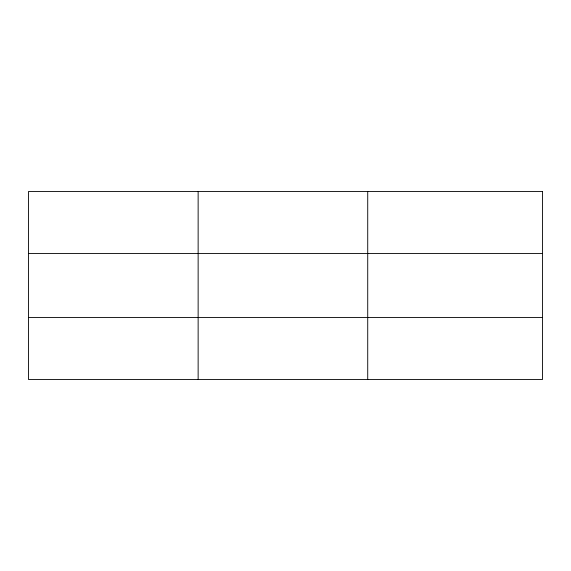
<?xml version="1.0" encoding="UTF-8"?>
<svg xmlns="http://www.w3.org/2000/svg" width="571" height="571" viewBox="0 0 571 571"><rect width="100%" height="100%" fill="white"/><g stroke="black" fill="none" stroke-linecap="round" stroke-linejoin="round"><path stroke-width="0.86" d="M198.137 191.449L198.137 379.551M367.724 191.449L367.724 379.551M28.55 253.524L542.45 253.524M28.55 317.476L542.45 317.476M542.45 191.449L542.45 379.551L28.55 379.551L28.55 191.449L542.45 191.449"/></g></svg>
